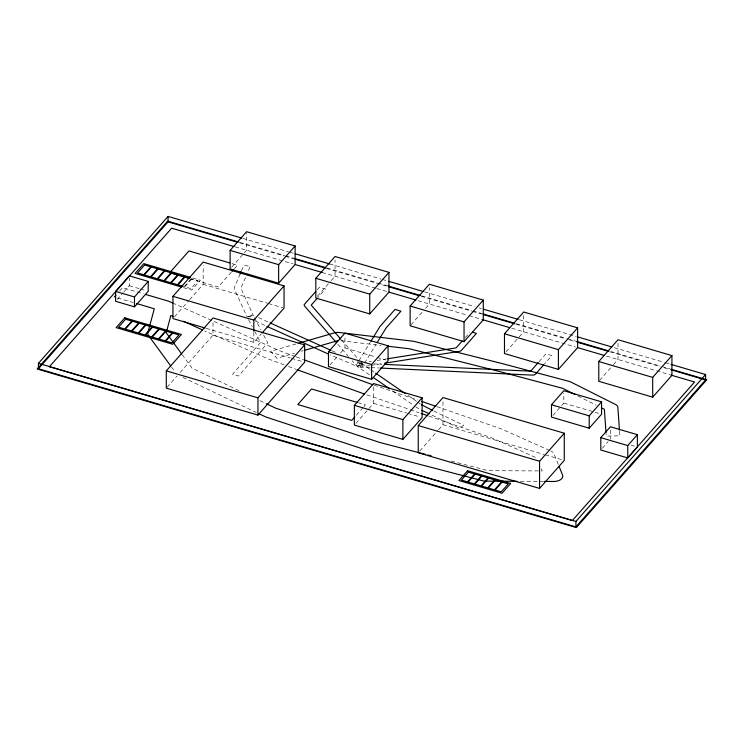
<?xml version="1.0" encoding="UTF-8"?>
<svg xmlns="http://www.w3.org/2000/svg" width="744" height="744" viewBox="0 0 744 744"><rect width="100%" height="100%" fill="white"/><g stroke="black" fill="none" stroke-linecap="round" stroke-linejoin="round"><path stroke-width="0.56" stroke-dasharray="3.72 2.79" d="M240.163 273.95L234.258 287.779A3.329 1.925 0 0 0 234.276 288.728L246.962 316.665L253.397 315.698L240.926 288.226L247.148 273.653M241.521 270.76L243.79 265.441L250.254 266.361L247.585 272.611M358.394 361.621L356.608 364.532L362.877 365.816L375.943 344.519M358.989 360.645L370.298 342.203M119.57 291.053L122.565 287.658L143.294 293.759M117.143 299.572L123.244 292.652M124.016 291.788L129.354 285.733L129.354 278.051M184.205 286.673L191.208 278.74M174.459 316.851L188.818 300.585M189.571 299.73L203.168 284.32L203.168 265.422M231.617 267.217L243.604 253.639M244.348 252.783L246.599 250.244L246.599 232.872M231.3 272.164L218.225 286.979L190.659 278.87M234.379 268.677L237.457 265.199L231.942 263.571M167.065 387.28L177.016 376.008M180.076 372.539L212.998 335.237L212.998 320.246M206.19 328.337L253.825 342.352L261.377 333.786M317.279 289.779L319.529 287.231L325.463 288.979L317.967 297.47M317.363 296.307L330.438 281.492M331.201 280.618L335.051 276.257L335.051 259.991M329.973 364.932L337.469 356.441M340.464 353.047L344.956 347.95L344.956 335.414M410.902 324.923L422.434 311.848M425.512 308.36L429.362 304.008L429.362 287.733M356.292 415.217L363.156 407.433M363.918 406.568L365.444 404.838L358.841 402.904M355.892 423.364L368.196 409.414M368.968 408.549L373.581 403.313L373.581 385.876M465.205 337.627L469.734 332.494M506.013 351.8L518.317 337.86M519.089 336.986L523.702 331.759L523.702 314.321M419.756 451.031L437.732 430.655M438.476 429.809L442.978 424.722L442.978 399.807M539.075 361.64L545.966 353.837L551.89 355.586L544.478 363.983M552.922 415.45L563.831 403.09L563.831 392.99M599.552 380.417L612.628 365.602M613.4 364.727L618.013 359.501L618.013 342.063M602.277 448.334L608.192 441.629M248.933 317.084L252.263 314.684L254.355 315.651M296.093 343.961L270.779 351.28L276.88 358.31L294.512 353.205M301.125 351.298L303.329 350.657M248.059 316.553L253.369 315.623M362.291 362.774L358.859 363.323L360.626 367.024L369.805 365.564M369.163 361.686L371.451 361.324M377.171 360.412L386.331 358.961M370.949 365.388L383.579 363.379M520.409 481.321L544.478 481.433M362.328 363.36L360.003 363.258L359.473 367.09L369.917 367.573M373.934 363.9L382.063 364.281M371.079 367.629L379.198 368.001M340.892 340.715L380.872 345.421M451.255 461.085L488.101 470.673L542.274 470.943L541.409 468.804M242.795 238.396L288.514 251.844M289.63 252.169L294.085 253.481M329.778 263.981L381.067 279.074M382.184 279.4L387.764 281.037M424.564 291.862L474.746 306.63M479.201 307.942L481.433 308.593M519.349 319.753L576.219 336.483M614.135 347.634L664.318 362.393M665.434 362.719L671.014 364.365M240.079 242.442L284.636 255.545M285.752 255.88L293.545 258.168M326.969 267.998L377.087 282.748M378.203 283.073L388.228 286.022M421.643 295.852L471.77 310.601M472.886 310.927L481.796 313.55M516.327 323.705L566.454 338.455M567.56 338.78L575.363 341.068M611.01 351.559L661.128 366.299M662.244 366.634L670.046 368.922M239.447 242.842L284.05 255.964M285.166 256.289L294.085 258.921M326.43 268.435L387.764 286.477M421.216 296.317L471.398 311.076M472.514 311.401L481.433 314.033M516.001 324.198L565.068 338.632M569.532 339.943L576.219 341.914M609.68 351.754L659.854 366.513M664.318 367.834L671.014 369.796M235.206 246.887L293.183 263.943M322.171 272.471L375.692 288.216M376.808 288.542L386.843 291.499M418.063 300.678L467.864 315.335M468.971 315.651L482.168 319.539M511.733 328.234L575.419 346.974M606.509 356.116L670.828 375.032M192.612 277.977L200.387 280.265L191.738 290.067L182.857 287.454M203.168 284.32L267.422 303.227M268.528 303.552L282.925 307.784M563.831 403.09L599.348 413.543M344.956 347.95L375.925 357.064M377.031 357.39L385.876 359.994M129.354 285.733L139.342 288.672M140.449 288.998L146.001 290.634M630.893 445.135L635.209 446.409M117.654 297.972L133.195 302.548M212.998 335.237L290.29 357.976M291.397 358.301L303.543 361.872M373.581 403.313L406.67 413.05M407.768 413.376L419.895 416.938M442.978 424.722L544.245 454.51M545.361 454.835L563.161 460.071M374.027 385.132L417.421 399.965M366.848 394.859L409.228 409.339M410.316 409.712L419.002 412.688M437.007 406.689L501.168 428.842L549.704 450.501M428.879 416.091L491.384 437.677L537.094 458.118M295.21 356.525L279.047 350.508L174.068 303.599M296.289 356.925L302.752 359.333M284.087 364.848L268.314 358.961L204.637 330.894M288.421 366.467L296.019 369.294M332.066 350.815L336.307 352.647M357.492 361.798L361.733 363.63L357.743 366.708L330.178 354.804M258.54 317.576L268.993 322.412M255.434 321.064L265.896 325.9M433.659 410.967L463.679 425.298L459.439 428.265L430.283 414.343M239.057 390.647L192.017 368.141L182.513 355.102M259.963 400.644L265.19 403.146M182.912 377.394L256.289 412.492M577.893 395.994L596.223 405.201M418.826 408.865L414.575 405.982M369.917 369.201L362.291 363.937L357.185 366.401L370.577 375.636M370.875 369.852L374.688 372.484M408.056 395.501L416.631 401.416M417.589 402.076L420.444 404.048M392.572 390.814L413.618 405.322M341.515 339.934L358.171 359.082M361.203 362.57L362.719 364.309L356.767 366.029L352.228 360.812M337.832 344.267L348.434 356.46M171.427 366.913L174.793 371.535M254.439 317.66L260.902 329.871M263.59 334.958L267.356 342.082A3.329 1.925 0 0 1 267.143 343.514L238.433 376.046L232.509 374.297L260.605 342.463L254.848 331.582M248.57 319.706L252.235 326.635M558.307 464.488L554.048 453.924A9.077 5.236 0 0 0 550.765 450.976M619.519 431.241L619.845 435.798L606.239 436.124L606.081 433.882M610.406 430.134L610.406 439.109M253.825 332.345L253.825 342.352M191.747 278.898L184.745 286.831L190.938 288.653L197.941 280.721L191.747 278.898"/><path stroke-width="1.12" d="M240.163 273.95L241.065 271.82M370.903 341.226L380.007 326.439L395.008 309.439L400.942 311.178L386.034 328.067L377.124 342.584M671.014 364.365L705.582 374.53L705.582 379.97L575.921 526.882L38.418 368.764L38.418 363.332L168.079 216.411L241.679 238.061M38.418 368.764L168.079 221.852L168.079 216.411M115.618 291.416L129.354 275.857L148.223 281.399L148.223 291.285L134.487 306.844L115.618 301.301L115.618 291.416L134.487 296.968L148.223 281.399M114.325 296.996L115.822 295.294M205.074 328.011L172.952 318.562L172.952 296.326L203.168 262.093L284.041 285.882L284.041 308.109L262.13 332.931M230.119 250.393L246.599 231.71L295.117 245.985L295.117 264.511L278.637 283.185L230.119 268.919L230.119 250.393L278.637 264.659L295.117 245.985M232.072 271.3L233.616 269.551M166.293 370.856L212.998 317.948L304.64 344.909L304.64 362.198L257.945 415.106L166.293 388.145L166.293 370.856L257.945 397.817L304.64 344.909M253.825 331.229L253.825 320.115L284.041 285.882M315.819 278.284L335.051 256.503L388.963 272.36L388.963 292.122L369.731 313.912L315.819 298.046L315.819 278.284L369.731 294.15L388.963 272.36M315.782 291.481L304.529 304.231A3.329 1.925 0 0 0 304.519 305.97L336.325 342.528M317.214 298.316L311.224 305.114L340.752 339.059M328.476 351.81L344.956 333.135L388.089 345.821L388.089 360.645L371.609 379.319L328.476 366.625L328.476 351.81L371.609 364.495L388.089 345.821M410.13 306.026L429.362 284.245L483.274 300.102L483.274 319.864L464.042 341.654L410.13 325.788L410.13 306.026L464.042 321.892L483.274 300.102M354.358 405.341L373.581 383.551L422.108 397.826L422.108 417.589L402.876 439.379L354.358 425.103L354.358 405.341L402.876 419.616L422.108 397.826M354.767 416.947L351.707 420.407L297.795 404.55L311.531 388.982L357.743 402.578M462.182 341.04L456.146 347.885L387.475 358.775M418.249 425.559L442.978 397.547L564.278 433.231L564.278 460.397L539.558 488.417L418.249 452.733L418.249 425.559L539.558 461.243L564.278 433.231M504.479 333.786L523.702 311.996L577.614 327.853L577.614 347.615L558.391 369.405L504.479 353.549L504.479 333.786L558.391 349.643L577.614 327.853M538.312 362.505L530.667 371.172L384.388 364.383M543.734 364.83L535.587 374.065A3.329 1.925 0 0 1 532.351 375.106L380.361 368.057M551.471 404.745L563.831 390.74L601.571 401.844L601.571 414.194L589.211 428.2L551.471 417.105L551.471 404.745L589.211 415.849L601.571 401.844M598.781 361.528L618.013 339.738L671.925 355.595L671.925 375.357L652.693 397.147L598.781 381.291L598.781 361.528L652.693 377.385L671.925 355.595M600.799 437.658L610.406 426.758L637.366 434.691L637.366 447.042L627.75 457.941L600.799 450.008L600.799 437.658L627.75 445.582L637.366 434.691M575.921 526.882L575.921 521.442L705.582 374.53M298.288 343.319L334.614 332.819A6.808 3.934 0 0 1 339.022 332.475L413.543 341.264L503.084 363.825L569.207 381.412A6.808 3.934 0 0 1 570.825 382.016L615.521 404.476A6.808 3.934 0 0 1 617.846 407.284L619.445 430.097M304.436 350.34L338.604 340.454M384.722 363.202L459.327 351.363A3.329 1.925 0 0 0 461.41 350.387L476.42 333.386L472.459 332.215M516.978 481.303L486.037 481.145A9.077 5.236 0 0 1 482.382 480.68L371.182 451.692L265.961 417.021L258.382 413.497M544.478 481.433L553.648 481.48A9.077 5.236 0 0 0 562.566 475.053L559.153 466.6M387.717 346.23L409.423 348.778L497.569 371.014L562.622 388.312L574.842 394.45M425.577 454.389L379.803 442.475L275.643 408.149L266.24 403.648M427.809 454.975L431.157 455.849M295.201 253.816L329.778 263.981M388.88 281.372L423.448 291.536M483.665 309.253L518.233 319.418M577.335 336.809L611.903 346.974M238.973 242.116L167.679 221.145L37.2 368.996L576.321 527.589L706.8 379.738L671.153 369.257M294.661 258.503L325.853 267.673M388.228 286.022L420.527 295.526M482.912 313.875L514.095 323.054M576.479 341.403L608.778 350.898M168.079 221.852L237.215 242.191M295.201 259.247L325.314 268.1M388.88 286.803L418.984 295.656M483.665 314.684L514.885 323.873M577.335 342.24L608.564 351.428M671.014 369.796L705.582 379.97M234.09 246.562L171.65 228.194L49.411 366.699L572.35 520.54L694.589 382.025L671.181 375.143M295.414 264.604L322.171 272.471M389.075 292.15L415.84 300.027M482.735 319.706L509.501 327.574M577.511 347.588L604.277 355.455M229.738 262.92L188.939 250.923L169.706 272.713L189.562 278.544M190.399 277.326L143.778 263.608L135.129 273.411L181.741 287.128M189.143 278.126L185.005 276.908L178.002 284.85L183.163 286.366M172.952 296.326L253.825 320.115M145.471 294.401L168.386 301.134L173.027 303.124M136.524 303.524L154.296 308.751L147.898 332.624A9.077 5.236 0 0 0 148.502 335.46L170.748 365.983M38.418 363.332L575.921 521.442M372.939 384.76L303.831 359.733M421.764 401.444L435.919 406.317M364.672 394.115L297.098 369.694M421.197 413.441L427.781 415.71M331.006 350.359L270.044 322.896M328.058 353.884L266.947 326.384M172.971 316.451L170.86 315.493L166.228 332.763L181.834 354.172M183.526 321.269L202.526 329.936M432.627 410.465L421.402 404.708M421.95 410.363L429.242 413.841M601.31 407.759L604.37 409.293L606.007 432.766M375.636 373.144L405.192 393.529M373.451 377.617L389.707 388.833M652.693 377.385L652.693 397.147M627.75 445.582L627.75 457.941M589.211 415.849L589.211 428.2M558.391 349.643L558.391 369.405M539.558 461.243L539.558 488.417M464.042 321.892L464.042 341.654M402.876 419.616L402.876 439.379M371.609 364.495L371.609 379.319M369.731 294.15L369.731 313.912M278.637 264.659L278.637 283.185M257.945 397.817L257.945 415.106M134.487 296.968L134.487 306.844M144.569 265.013L137.566 272.955L143.769 274.778L150.772 266.845L144.569 265.013M151.311 267.003L144.308 274.936L150.502 276.759L157.514 268.826L151.311 267.003M158.053 268.984L151.041 276.917L157.244 278.74L164.247 270.807L158.053 268.984M164.787 270.965L157.784 278.898L163.987 280.73L170.99 272.788L164.787 270.965M124.806 317.818L116.148 327.62L172.757 344.277L181.415 334.474L124.806 317.818M125.597 319.232L118.594 327.165L124.797 328.988L131.8 321.055L125.597 319.232M171.529 272.946L164.526 280.888L170.72 282.711L177.732 274.769L171.529 272.946M132.339 321.213L125.336 329.146L131.53 330.968L138.533 323.036L132.339 321.213M178.272 274.927L171.26 282.869L177.463 284.692L184.465 276.749L178.272 274.927M139.072 323.194L132.069 331.127L138.272 332.959L145.275 325.016L139.072 323.194M145.815 325.175L138.812 333.117L145.006 334.94L152.018 326.997L145.815 325.175M152.557 327.155L145.545 335.098L151.748 336.92L158.751 328.978L152.557 327.155M159.29 329.146L152.287 337.079L158.491 338.901L165.494 330.968L159.29 329.146M166.033 331.127L159.03 339.059L165.224 340.882L172.227 332.949L166.033 331.127M172.766 333.107L165.763 341.04L171.966 342.863L178.969 334.93L172.766 333.107M467.585 470.747L458.927 480.55L502.061 493.244L510.709 483.433L467.585 470.747M468.376 472.161L461.373 480.094L467.567 481.917L474.579 473.984L468.376 472.161M475.118 474.142L468.106 482.075L474.309 483.898L481.312 475.965L475.118 474.142M481.852 476.123L474.849 484.056L481.052 485.879L488.055 477.946L481.852 476.123M488.594 478.104L481.591 486.046L487.785 487.869L494.788 479.926L488.594 478.104M495.327 480.085L488.324 488.027L494.528 489.85L501.53 481.907L495.327 480.085M502.07 482.066L495.067 490.008L501.261 491.831L508.273 483.898L502.07 482.066"/></g></svg>
